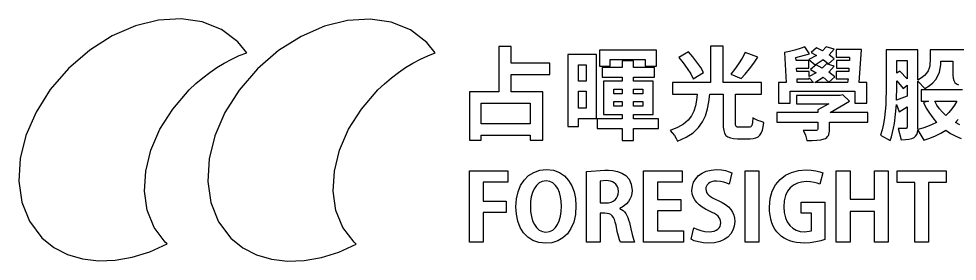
# Model space of a CAD drawing. Extents: x -180 to 158, y -77 to 92.
# Drawn here: x -180.3 to -120.8, y -77.3 to -61.9 of the extents above; entities that cross this region are included whole.
import ezdxf

# ---------------------------------------------------------------- set-up
doc = ezdxf.new("R2010")
doc.units = 0
doc.layers.add('LAYER_1', color=7, linetype='CONTINUOUS')

msp = doc.modelspace()

# ---------------------------------------------------------------- linework, layer by layer
at = {"layer": 'LAYER_1', "color": 250}
for points in [[(-171.02, -76.055), (-171.727, -75.1222), (-172.1655, -74.0342), (-172.3417, -72.8299), (-172.2619, -71.5477), (-171.9321, -70.2265), (-171.3587, -68.9049), (-170.5478, -67.6216), (-169.5055, -66.4153), (-169.0833, -66.0154), (-168.6482, -65.6448), (-168.2018, -65.304), (-167.746, -64.993), (-167.2822, -64.7124), (-166.8124, -64.4622), (-166.3382, -64.2429), (-165.8613, -64.0546), (-166.4265, -63.375), (-167.4639, -62.5911), (-168.6742, -62.1044), (-170.0142, -61.9082), (-171.4409, -61.996), (-172.911, -62.3609), (-174.3814, -62.9965), (-175.809, -63.8959), (-177.1506, -65.0527), (-178.3098, -66.394), (-179.2116, -67.8208), (-179.849, -69.2902), (-180.2154, -70.7591), (-180.3039, -72.1844), (-180.1079, -73.5231), (-179.6205, -74.732), (-178.8351, -75.7682), (-178.0768, -76.3822), (-177.2162, -76.8292), (-176.2713, -77.112), (-175.2599, -77.2333), (-174.1998, -77.1961), (-173.1089, -77.003), (-172.0051, -76.657), (-170.9062, -76.1609), (-171.02, -76.055)], [(-159.0608, -76.0581), (-159.7682, -75.1256), (-160.2072, -74.0376), (-160.3838, -72.8329), (-160.3042, -71.5504), (-159.9745, -70.2287), (-159.4009, -68.9066), (-158.5895, -67.6231), (-157.5464, -66.4168), (-157.1263, -66.0176), (-156.6924, -65.6478), (-156.2466, -65.3075), (-155.7909, -64.9971), (-155.3274, -64.7166), (-154.8579, -64.4661), (-154.3845, -64.246), (-153.9092, -64.0563), (-154.4543, -63.3995), (-155.4918, -62.6152), (-156.7022, -62.1285), (-158.0425, -61.9326), (-159.4694, -62.0208), (-160.9399, -62.3861), (-162.4108, -63.022), (-163.8389, -63.9216), (-165.1811, -65.0782), (-166.3394, -66.4178), (-167.2404, -67.8436), (-167.8774, -69.3126), (-168.2436, -70.7814), (-168.3322, -72.2068), (-168.1366, -73.5457), (-167.65, -74.7549), (-166.8656, -75.7912), (-166.1071, -76.4067), (-165.2456, -76.8543), (-164.2991, -77.1371), (-163.2858, -77.2578), (-162.2239, -77.2196), (-161.1314, -77.0253), (-160.0264, -76.678), (-158.9271, -76.1804), (-159.0608, -76.0581)], [(-146.6499, -65.4355), (-146.6499, -64.7197), (-149.0977, -64.7197), (-149.0977, -63.6588), (-149.8837, -63.6588), (-149.8837, -66.5412), (-151.7435, -66.5412), (-151.7435, -69.6024), (-150.9958, -69.6024), (-150.9958, -69.2829), (-147.8898, -69.2829), (-147.8898, -69.5833), (-147.1037, -69.5833), (-147.1037, -66.5412), (-149.0977, -66.5412), (-149.0977, -65.4355), (-146.6499, -65.4355)], [(-143.6883, -64.1701), (-145.5097, -64.1701), (-145.5097, -68.7205), (-144.845, -68.7205), (-144.845, -68.2284), (-143.6883, -68.2284), (-143.6883, -64.1701)], [(-142.8319, -64.4769), (-140.6078, -64.4769), (-140.6078, -64.8987), (-139.892, -64.8987), (-139.892, -63.8953), (-143.5093, -63.8953), (-143.5093, -64.8987), (-142.8319, -64.8987), (-142.8319, -64.4769)], [(-134.6424, -68.7716), (-134.773, -68.764), (-134.8485, -68.7301), (-134.8832, -68.653), (-134.8916, -68.516), (-134.8916, -66.6818), (-133.2364, -66.6818), (-133.2364, -65.9404), (-135.6586, -65.9404), (-135.6586, -63.6333), (-136.4638, -63.6333), (-136.4638, -65.9404), (-138.8796, -65.9404), (-138.8796, -66.6818), (-137.3138, -66.6818), (-137.3554, -67.0611), (-137.4216, -67.4171), (-137.5247, -67.7482), (-137.6773, -68.0535), (-137.8919, -68.3314), (-138.1811, -68.5808), (-138.5573, -68.8004), (-139.033, -68.9889), (-138.8962, -69.1277), (-138.763, -69.2989), (-138.6465, -69.4796), (-138.5601, -69.6472), (-138.0148, -69.4034), (-137.5781, -69.1191), (-137.2369, -68.7965), (-136.9783, -68.4377), (-136.7892, -68.0447), (-136.6566, -67.6197), (-136.5674, -67.1647), (-136.5086, -66.6818), (-135.6713, -66.6818), (-135.6713, -68.5224), (-135.6622, -68.7772), (-135.6319, -68.9879), (-135.5759, -69.1575), (-135.49, -69.2893), (-135.3696, -69.3863), (-135.2103, -69.4517), (-135.0077, -69.4886), (-134.7574, -69.5002), (-133.9586, -69.5002), (-133.76, -69.4887), (-133.5936, -69.4517), (-133.4561, -69.3849), (-133.3442, -69.2845), (-133.2549, -69.1463), (-133.1847, -68.9663), (-133.1307, -68.7405), (-133.0894, -68.4648), (-133.2684, -68.4171), (-133.4625, -68.3466), (-133.6457, -68.2618), (-133.7924, -68.1709), (-133.8159, -68.4804), (-133.8555, -68.663), (-133.885, -68.7163), (-133.9227, -68.7496), (-133.9702, -68.7668), (-134.0289, -68.7716), (-134.6424, -68.7716)], [(-136.9048, -65.3013), (-137.087, -65.0024), (-137.3274, -64.6646), (-137.5977, -64.3208), (-137.8698, -64.0039), (-138.477, -64.3554), (-138.212, -64.6937), (-137.9529, -65.0536), (-137.7274, -65.4015), (-137.5631, -65.7039), (-136.9048, -65.3013)], [(-134.2781, -64.0423), (-134.4648, -64.3928), (-134.6935, -64.7613), (-134.9414, -65.1153), (-135.1856, -65.4227), (-134.521, -65.6975), (-134.2691, -65.412), (-134.0017, -65.0768), (-133.7319, -64.7117), (-133.4728, -64.3363), (-134.2781, -64.0423)], [(-131.4315, -66.49), (-127.3285, -66.49), (-127.3285, -67.2506), (-126.5743, -67.2506), (-126.5743, -65.9404), (-127.0473, -65.9404), (-126.9131, -63.8633), (-128.5172, -63.8633), (-128.5172, -64.3427), (-127.6544, -64.3427), (-127.6672, -64.5536), (-128.4789, -64.5536), (-128.4789, -65.0265), (-127.6992, -65.0265), (-127.7119, -65.2438), (-128.5108, -65.2438), (-128.5108, -65.7167), (-127.7567, -65.7167), (-127.7822, -65.9404), (-129.8529, -65.9404), (-129.3353, -65.6081), (-128.9646, -65.9212), (-128.5875, -65.5889), (-128.971, -65.2949), (-128.6322, -64.9115), (-129.1307, -64.7645), (-129.3864, -65.0329), (-129.7826, -64.8156), (-130.1341, -65.116), (-129.7762, -65.3269), (-130.2236, -65.5697), (-130.2236, -65.2438), (-131.0097, -65.2438), (-131.0225, -65.0265), (-130.2364, -65.0265), (-130.2364, -64.5536), (-131.048, -64.5536), (-131.0608, -64.3682), (-130.1916, -64.1254), (-130.4984, -63.6844), (-130.7891, -63.7826), (-131.1271, -63.8849), (-131.4735, -63.9765), (-131.7894, -64.0423), (-131.6744, -65.9404), (-132.1537, -65.9404), (-132.1537, -67.2506), (-131.4315, -67.2506), (-131.4315, -66.49)], [(-128.6259, -64.4449), (-128.9582, -64.1893), (-128.6386, -63.8378), (-129.1371, -63.6908), (-129.3672, -63.9464), (-129.7571, -63.7419), (-130.0958, -64.0359), (-129.7507, -64.2276), (-130.2364, -64.4769), (-129.8401, -64.8156), (-129.3225, -64.496), (-128.9901, -64.7645), (-128.6259, -64.4449)], [(-139.7706, -68.2348), (-141.3555, -68.2348), (-141.3555, -67.9663), (-140.0965, -67.9663), (-140.0965, -65.8573), (-141.3555, -65.8573), (-141.3555, -65.5953), (-140.0198, -65.5953), (-140.0198, -65.0009), (-141.3555, -65.0009), (-141.3555, -64.5791), (-142.0649, -64.5791), (-142.0649, -65.0009), (-143.3304, -65.0009), (-143.3304, -65.5953), (-142.0649, -65.5953), (-142.0649, -65.8573), (-143.2473, -65.8573), (-143.2473, -67.9663), (-142.0649, -67.9663), (-142.0649, -68.2348), (-143.6435, -68.2348), (-143.6435, -68.8547), (-142.0649, -68.8547), (-142.0649, -69.6216), (-141.3555, -69.6216), (-141.3555, -68.8547), (-139.7706, -68.8547), (-139.7706, -68.2348)], [(-124.0153, -64.5599), (-124.0153, -65.7039), (-124.4819, -65.2246), (-124.6608, -65.3524), (-124.6608, -64.5599), (-124.0153, -64.5599)], [(-144.3593, -64.8284), (-144.3593, -65.8509), (-144.845, -65.8509), (-144.845, -64.8284), (-144.3593, -64.8284)], [(-130.9841, -65.7167), (-130.2236, -65.7167), (-130.2236, -65.6464), (-129.936, -65.9404), (-130.9714, -65.9404), (-130.9841, -65.7167)], [(-124.6608, -65.8381), (-124.271, -66.3239), (-124.0153, -66.1193), (-124.0153, -66.816), (-124.68, -67.0588), (-124.6608, -66.1897), (-124.6608, -65.8381)], [(-144.845, -67.5637), (-144.845, -66.4964), (-144.3593, -66.4964), (-144.3593, -67.5637), (-144.845, -67.5637)], [(-142.6018, -66.375), (-142.0649, -66.375), (-142.0649, -66.669), (-142.6018, -66.669), (-142.6018, -66.375)], [(-140.7676, -66.375), (-140.7676, -66.669), (-141.3555, -66.669), (-141.3555, -66.375), (-140.7676, -66.375)], [(-142.6018, -67.4487), (-142.6018, -67.1483), (-142.0649, -67.1483), (-142.0649, -67.4487), (-142.6018, -67.4487)], [(-140.7676, -67.4487), (-141.3555, -67.4487), (-141.3555, -67.1483), (-140.7676, -67.1483), (-140.7676, -67.4487)], [(-126.4913, -67.8513), (-128.8815, -67.8513), (-127.6608, -67.1163), (-128.089, -66.7265), (-128.2488, -66.7648), (-131.0289, -66.7648), (-131.0289, -67.2953), (-128.9774, -67.2953), (-129.6804, -67.666), (-129.6804, -67.8513), (-132.2687, -67.8513), (-132.2687, -68.4521), (-129.6804, -68.4521), (-129.6804, -68.8867), (-129.687, -68.934), (-129.7091, -68.9633), (-129.7505, -68.9783), (-129.8146, -68.9825), (-130.5943, -68.9761), (-130.5251, -69.1227), (-130.4577, -69.2861), (-130.4011, -69.4542), (-130.3642, -69.6152), (-130.0281, -69.6128), (-129.7363, -69.6008), (-129.4852, -69.5721), (-129.2713, -69.5194), (-129.1815, -69.4778), (-129.1078, -69.429), (-129.049, -69.3716), (-129.0037, -69.3045), (-128.9707, -69.2262), (-128.9487, -69.1356), (-128.9364, -69.0313), (-128.9326, -68.9122), (-128.9326, -68.4521), (-126.4913, -68.4521), (-126.4913, -67.8513)], [(-120.871, -67.1227), (-121.0121, -67.3777), (-121.1753, -67.6148), (-121.359, -67.8327), (-121.5612, -68.0303), (-121.768, -67.8256), (-121.955, -67.6053), (-122.1193, -67.3706), (-122.2578, -67.1227), (-120.871, -67.1227)], [(-147.8898, -68.5671), (-150.9958, -68.5671), (-150.9958, -67.2506), (-147.8898, -67.2506), (-147.8898, -68.5671)], [(-151.7435, -76.0599), (-151.7435, -71.5259), (-149.3155, -71.5259), (-149.3155, -72.2569), (-150.8717, -72.2569), (-150.8717, -73.4543), (-149.4216, -73.4543), (-149.4216, -74.167), (-150.8717, -74.167), (-150.8717, -76.0599), (-151.7435, -76.0599)], [(-144.9988, -73.7374), (-145.0355, -74.2933), (-145.1419, -74.7765), (-145.3123, -75.1866), (-145.5412, -75.5232), (-145.8228, -75.7857), (-146.1516, -75.9738), (-146.5219, -76.087), (-146.9281, -76.1248), (-147.3519, -76.0792), (-147.7253, -75.9476), (-148.0464, -75.7383), (-148.3134, -75.4592), (-148.5242, -75.1184), (-148.6772, -74.724), (-148.7703, -74.2841), (-148.8018, -73.8067), (-148.7672, -73.3166), (-148.666, -72.8674), (-148.5018, -72.4669), (-148.2785, -72.1223), (-147.9997, -71.8412), (-147.6692, -71.6312), (-147.2907, -71.4997), (-146.868, -71.4542), (-146.4278, -71.5026), (-146.0471, -71.6407), (-145.7257, -71.8574), (-145.4633, -72.1418), (-145.2597, -72.4829), (-145.1146, -72.8698), (-145.0277, -73.2917), (-144.9988, -73.7374)], [(-142.2168, -73.9192), (-142.1035, -73.9739), (-142.0029, -74.0454), (-141.9139, -74.1336), (-141.8358, -74.2379), (-141.7676, -74.3579), (-141.7086, -74.4935), (-141.6577, -74.6441), (-141.6141, -74.8094), (-141.5192, -75.207), (-141.4304, -75.5716), (-141.3492, -75.8678), (-141.2773, -76.0599), (-142.1749, -76.0599), (-142.2316, -75.9141), (-142.3013, -75.6796), (-142.3785, -75.3667), (-142.458, -74.9853), (-142.5055, -74.7851), (-142.561, -74.6198), (-142.6264, -74.487), (-142.7036, -74.3841), (-142.7947, -74.3085), (-142.9017, -74.2577), (-143.0265, -74.2291), (-143.1712, -74.2201), (-143.4662, -74.2201), (-143.4662, -76.0599), (-144.3305, -76.0599), (-144.3305, -71.584), (-143.1638, -71.4906), (-142.9256, -71.496), (-142.6531, -71.5206), (-142.3669, -71.5769), (-142.0871, -71.6776), (-141.8341, -71.8353), (-141.6282, -72.0625), (-141.4898, -72.3719), (-141.4391, -72.776), (-141.4551, -72.9764), (-141.5009, -73.162), (-141.5732, -73.3318), (-141.6687, -73.4846), (-141.7841, -73.6191), (-141.9161, -73.7342), (-142.0614, -73.8287), (-142.2168, -73.9015), (-142.2168, -73.9192)], [(-138.1757, -76.0599), (-140.7099, -76.0599), (-140.7099, -71.5259), (-138.2701, -71.5259), (-138.2701, -72.2569), (-139.839, -72.2569), (-139.839, -73.3536), (-138.3591, -73.3536), (-138.3591, -74.0677), (-139.839, -74.0677), (-139.839, -75.3263), (-138.1757, -75.3263), (-138.1757, -76.0599)], [(-135.2907, -72.3803), (-135.4336, -72.3148), (-135.6179, -72.252), (-135.841, -72.2047), (-136.1004, -72.1861), (-136.2611, -72.1972), (-136.3986, -72.2288), (-136.5134, -72.2778), (-136.606, -72.3416), (-136.6771, -72.4173), (-136.7271, -72.5019), (-136.7567, -72.5927), (-136.7665, -72.6869), (-136.7558, -72.8003), (-136.7228, -72.9007), (-136.6664, -72.9913), (-136.5852, -73.0754), (-136.4781, -73.1563), (-136.3438, -73.2373), (-136.1811, -73.3218), (-135.9888, -73.4131), (-135.7352, -73.5393), (-135.5184, -73.6752), (-135.3373, -73.822), (-135.1911, -73.9804), (-135.079, -74.1516), (-135, -74.3364), (-134.9533, -74.5358), (-134.9379, -74.7509), (-134.9656, -75.0365), (-135.0477, -75.2977), (-135.1826, -75.5302), (-135.3685, -75.7299), (-135.6039, -75.8925), (-135.8872, -76.0139), (-136.2166, -76.0899), (-136.5906, -76.1161), (-136.9238, -76.0951), (-137.2357, -76.0391), (-137.5033, -75.9585), (-137.7038, -75.8637), (-137.5332, -75.1343), (-137.3323, -75.2337), (-137.0929, -75.3143), (-136.8291, -75.3683), (-136.5552, -75.388), (-136.3844, -75.3774), (-136.2356, -75.3466), (-136.109, -75.2972), (-136.005, -75.2306), (-135.9237, -75.1483), (-135.8654, -75.0518), (-135.8302, -74.9426), (-135.8184, -74.8223), (-135.8286, -74.7062), (-135.86, -74.6006), (-135.9132, -74.5036), (-135.9892, -74.4134), (-136.0888, -74.3282), (-136.2129, -74.2463), (-136.3624, -74.1658), (-136.538, -74.085), (-136.7814, -73.9683), (-136.9987, -73.8389), (-137.1879, -73.6966), (-137.3472, -73.5409), (-137.4744, -73.3714), (-137.5678, -73.1877), (-137.6252, -72.9893), (-137.6448, -72.776), (-137.6179, -72.506), (-137.5385, -72.2568), (-137.4089, -72.0332), (-137.2311, -71.8397), (-137.0074, -71.6811), (-136.7399, -71.5621), (-136.4308, -71.4872), (-136.0822, -71.4612), (-135.7794, -71.4784), (-135.5146, -71.5244), (-135.2905, -71.5903), (-135.1095, -71.6676), (-135.2907, -72.3803)], [(-134.2729, -71.5259), (-133.402, -71.5259), (-133.402, -76.0599), (-134.2729, -76.0599), (-134.2729, -71.5259)], [(-129.2366, -75.8823), (-129.4786, -75.9604), (-129.7901, -76.0327), (-130.1477, -76.0858), (-130.5279, -76.1065), (-130.7785, -76.0981), (-131.014, -76.0729), (-131.2348, -76.0305), (-131.441, -75.9706), (-131.633, -75.8931), (-131.8109, -75.7977), (-131.9751, -75.6841), (-132.1258, -75.552), (-132.2636, -75.3975), (-132.3854, -75.2225), (-132.4905, -75.0287), (-132.5781, -74.8174), (-132.6475, -74.5904), (-132.698, -74.3492), (-132.7289, -74.0952), (-132.7393, -73.8302), (-132.6929, -73.289), (-132.5594, -72.8161), (-132.3476, -72.4126), (-132.0661, -72.0799), (-131.7235, -71.8189), (-131.3286, -71.6311), (-130.8899, -71.5175), (-130.4163, -71.4794), (-130.0864, -71.4938), (-129.7939, -71.5335), (-129.5466, -71.5931), (-129.3524, -71.6676), (-129.538, -72.3867), (-129.7039, -72.3207), (-129.898, -72.2682), (-130.1285, -72.2334), (-130.4036, -72.2209), (-130.6964, -72.2444), (-130.9661, -72.3156), (-131.2077, -72.4358), (-131.4163, -72.6061), (-131.5871, -72.8278), (-131.7151, -73.1019), (-131.7955, -73.4298), (-131.8234, -73.8125), (-131.7979, -74.1822), (-131.7244, -74.5028), (-131.6071, -74.7743), (-131.4503, -74.9966), (-131.2584, -75.1696), (-131.0357, -75.2933), (-130.7864, -75.3675), (-130.515, -75.3923), (-130.0667, -75.3263), (-130.0667, -74.2201), (-130.722, -74.2201), (-130.722, -73.5293), (-129.2366, -73.5293), (-129.2366, -75.8823)], [(-125.2094, -76.0599), (-126.0825, -76.0599), (-126.0825, -74.107), (-127.6289, -74.107), (-127.6289, -76.0599), (-128.4998, -76.0599), (-128.4998, -71.5259), (-127.6289, -71.5259), (-127.6289, -73.3359), (-126.0825, -73.3359), (-126.0825, -71.5259), (-125.2094, -71.5259), (-125.2094, -76.0599)], [(-121.5416, -72.2799), (-122.6623, -72.2799), (-122.6623, -76.0599), (-123.5332, -76.0599), (-123.5332, -72.2799), (-124.6486, -72.2799), (-124.6486, -71.5259), (-121.5416, -71.5259), (-121.5416, -72.2799)], [(-147.8869, -73.7901), (-147.8869, -73.7901), (-147.8709, -74.1151), (-147.823, -74.4186), (-147.744, -74.6939), (-147.6342, -74.9341), (-147.4942, -75.1327), (-147.3245, -75.2828), (-147.1256, -75.3778), (-146.898, -75.411), (-146.6688, -75.378), (-146.4696, -75.2834), (-146.3005, -75.1333), (-146.1617, -74.9342), (-146.0534, -74.6924), (-145.9758, -74.4141), (-145.9291, -74.1056), (-145.9135, -73.7734), (-145.9282, -73.4653), (-145.9727, -73.1712), (-146.0474, -72.8994), (-146.1528, -72.6583), (-146.2894, -72.4563), (-146.4578, -72.3016), (-146.6584, -72.2026), (-146.8916, -72.1678), (-147.1305, -72.2034), (-147.3353, -72.3045), (-147.5068, -72.462), (-147.6455, -72.6674), (-147.7521, -72.9117), (-147.8275, -73.1861), (-147.8722, -73.4819), (-147.8869, -73.7901)], [(-143.1048, -73.5712), (-143.1048, -73.5712), (-142.929, -73.558), (-142.7725, -73.5195), (-142.6365, -73.4574), (-142.5224, -73.3734), (-142.4314, -73.2693), (-142.3648, -73.1466), (-142.3239, -73.0072), (-142.31, -72.8527), (-142.3294, -72.6548), (-142.3832, -72.497), (-142.4649, -72.3751), (-142.5681, -72.2849), (-142.6862, -72.2222), (-142.8127, -72.1826), (-142.9412, -72.1619), (-143.0651, -72.156), (-143.4662, -72.1931), (-143.4662, -73.5712), (-143.1048, -73.5712)]]:
    msp.add_lwpolyline(points, close=True, dxfattribs=at)
for points in [[(-120.4108, -63.8825), (-122.5582, -63.8825), (-122.5582, -64.5663), (-122.5631, -64.7239), (-122.582, -64.8838), (-122.6209, -65.0441), (-122.686, -65.2031), (-122.7835, -65.3587), (-122.9195, -65.5091), (-123.1001, -65.6525), (-123.3315, -65.787), (-123.3315, -63.8761), (-125.3447, -63.8761), (-125.3447, -66.196), (-125.3462, -66.5585), (-125.3529, -66.9451), (-125.3683, -67.3471), (-125.3958, -67.7554), (-125.4389, -68.1614), (-125.501, -68.5561), (-125.5857, -68.9308), (-125.6962, -69.2765), (-125.089, -69.6216), (-125.0041, -69.3765), (-124.9309, -69.1132), (-124.8687, -68.8351), (-124.8166, -68.5455), (-124.7394, -67.9455), (-124.6928, -67.34), (-124.5074, -67.8002), (-124.0153, -67.487), (-124.0153, -68.7588), (-124.0204, -68.8071), (-124.0369, -68.8387), (-124.0666, -68.8559), (-124.1112, -68.8611), (-124.5714, -68.8547), (-124.3796, -69.5641), (-124.1226, -69.5592), (-123.9051, -69.5393), (-123.7236, -69.4967), (-123.5744, -69.4235), (-123.4754, -69.3406), (-123.4058, -69.2349), (-123.3614, -69.1053), (-123.3379, -68.9506), (-122.9608, -69.5833), (-122.5823, -69.4596), (-122.2235, -69.3173), (-121.885, -69.1546), (-121.5676, -68.9697), (-121.263, -69.1648), (-120.9333, -69.3372), (-120.5772, -69.4856)], [(-120.5131, -66.4133), (-123.1142, -66.4133), (-123.1142, -67.1227), (-122.6541, -67.1227), (-122.9672, -67.2186), (-122.7971, -67.5625), (-122.6037, -67.8849), (-122.3875, -68.1856), (-122.1492, -68.4648), (-122.4221, -68.605), (-122.7124, -68.7277), (-123.0182, -68.8325), (-123.3379, -68.9186), (-123.3315, -68.7716), (-123.3315, -65.8509), (-122.8905, -66.3239), (-122.6062, -66.1514), (-122.3775, -65.958), (-122.1991, -65.7478), (-122.0653, -65.525), (-121.9708, -65.2938), (-121.91, -65.0584), (-121.8776, -64.8231), (-121.868, -64.5919), (-121.868, -64.5855), (-121.1202, -64.5855), (-121.1202, -65.2693), (-121.1138, -65.4828), (-121.0917, -65.664), (-121.0498, -65.814), (-120.9836, -65.934), (-120.889, -66.0253), (-120.7616, -66.089)], [(-120.6704, -68.6225), (-120.954, -68.4776), (-120.7774, -68.2891)]]:
    msp.add_lwpolyline(points, dxfattribs=at)

doc.saveas('drawing.dxf')
